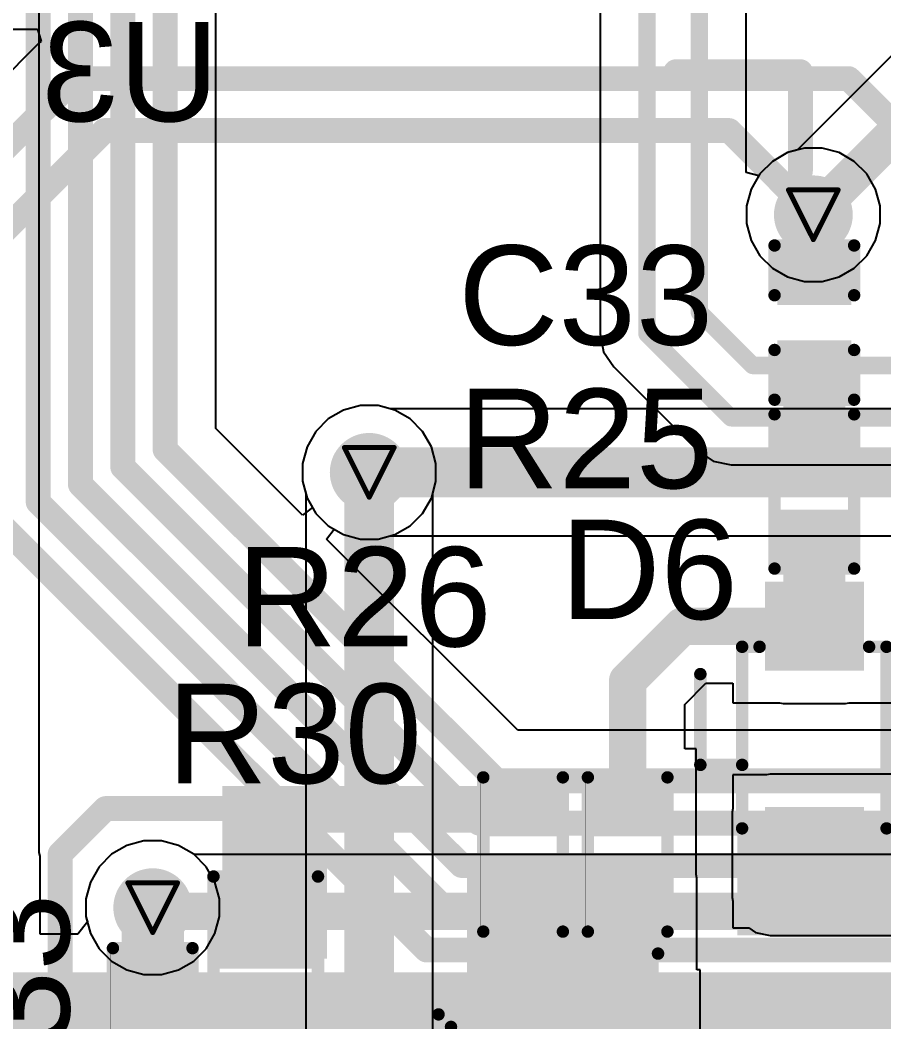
# Model space of a CAD drawing. Header units: inches. Extents: x -21 to 276, y -5 to 220.
# Drawn here: x 33.42 to 42.23, y 47.7 to 57.93 of the extents above; entities that cross this region are included whole.
import ezdxf

# ---------------------------------------------------------------- set-up
doc = ezdxf.new("R2010")
doc.units = ezdxf.units.IN
for name, color, linetype in [('Bottom Layer', 5, 'Continuous'), ('Bottom Overlay', 54, 'Continuous'), ('Bottom Solder', 6, 'Continuous'), ('Drill Drawing', 1, 'Continuous'), ('Ground', 16, 'Continuous'), ('Power + Signal', 76, 'Continuous'), ('Top Layer', 1, 'Continuous'), ('Top Overlay', 2, 'Continuous'), ('Top Paste', 8, 'Continuous'), ('Top Solder', 216, 'Continuous'), ('Via Holes', 16, 'Continuous')]:
    doc.layers.add(name, color=color, linetype=linetype)
doc.styles.add('Arial', font='', dxfattribs={"height": 0.2})
doc.styles.get('Arial').set_extended_font_data('Arial')

# ---------------------------------------------------------------- blocks, each defined once
blk = doc.blocks.new('SSOP_20_208____1')
at = {"layer": 'Top Layer'}
for points in [[(-4.491, 3.135), (-2.491, 3.135), (-2.491, 2.715), (-4.491, 2.715)], [(2.491, 3.135), (4.491, 3.135), (4.491, 2.715), (2.491, 2.715)], [(-4.491, 2.485), (-2.491, 2.485), (-2.491, 2.065), (-4.491, 2.065)], [(2.491, 2.485), (4.491, 2.485), (4.491, 2.065), (2.491, 2.065)], [(-4.491, 1.835), (-2.491, 1.835), (-2.491, 1.415), (-4.491, 1.415)], [(2.491, 1.835), (4.491, 1.835), (4.491, 1.415), (2.491, 1.415)], [(-4.491, 1.185), (-2.491, 1.185), (-2.491, 0.765), (-4.491, 0.765)], [(2.491, 1.185), (4.491, 1.185), (4.491, 0.765), (2.491, 0.765)], [(-4.491, 0.535), (-2.491, 0.535), (-2.491, 0.115), (-4.491, 0.115)], [(2.491, 0.535), (4.491, 0.535), (4.491, 0.115), (2.491, 0.115)], [(-4.491, -0.115), (-2.491, -0.115), (-2.491, -0.535), (-4.491, -0.535)], [(2.491, -0.115), (4.491, -0.115), (4.491, -0.535), (2.491, -0.535)], [(-4.491, -0.765), (-2.491, -0.765), (-2.491, -1.185), (-4.491, -1.185)], [(2.491, -0.765), (4.491, -0.765), (4.491, -1.185), (2.491, -1.185)], [(-4.491, -1.415), (-2.491, -1.415), (-2.491, -1.835), (-4.491, -1.835)], [(2.491, -1.415), (4.491, -1.415), (4.491, -1.835), (2.491, -1.835)], [(-4.491, -2.065), (-2.491, -2.065), (-2.491, -2.485), (-4.491, -2.485)], [(2.491, -2.065), (4.491, -2.065), (4.491, -2.485), (2.491, -2.485)], [(-4.491, -2.715), (-2.491, -2.715), (-2.491, -3.135), (-4.491, -3.135)], [(2.491, -2.715), (4.491, -2.715), (4.491, -3.135), (2.491, -3.135)]]:
    blk.add_hatch(color=1, dxfattribs=at).paths.add_polyline_path(points)
at = {"layer": 'Top Paste'}
for points in [[(-4.491, 3.135), (-2.491, 3.135), (-2.491, 2.715), (-4.491, 2.715)], [(2.491, 3.135), (4.491, 3.135), (4.491, 2.715), (2.491, 2.715)], [(-4.491, 2.485), (-2.491, 2.485), (-2.491, 2.065), (-4.491, 2.065)], [(2.491, 2.485), (4.491, 2.485), (4.491, 2.065), (2.491, 2.065)], [(-4.491, 1.835), (-2.491, 1.835), (-2.491, 1.415), (-4.491, 1.415)], [(2.491, 1.835), (4.491, 1.835), (4.491, 1.415), (2.491, 1.415)], [(-4.491, 1.185), (-2.491, 1.185), (-2.491, 0.765), (-4.491, 0.765)], [(2.491, 1.185), (4.491, 1.185), (4.491, 0.765), (2.491, 0.765)], [(-4.491, 0.535), (-2.491, 0.535), (-2.491, 0.115), (-4.491, 0.115)], [(2.491, 0.535), (4.491, 0.535), (4.491, 0.115), (2.491, 0.115)], [(-4.491, -0.115), (-2.491, -0.115), (-2.491, -0.535), (-4.491, -0.535)], [(2.491, -0.115), (4.491, -0.115), (4.491, -0.535), (2.491, -0.535)], [(-4.491, -0.765), (-2.491, -0.765), (-2.491, -1.185), (-4.491, -1.185)], [(2.491, -0.765), (4.491, -0.765), (4.491, -1.185), (2.491, -1.185)], [(-4.491, -1.415), (-2.491, -1.415), (-2.491, -1.835), (-4.491, -1.835)], [(2.491, -1.415), (4.491, -1.415), (4.491, -1.835), (2.491, -1.835)], [(-4.491, -2.065), (-2.491, -2.065), (-2.491, -2.485), (-4.491, -2.485)], [(2.491, -2.065), (4.491, -2.065), (4.491, -2.485), (2.491, -2.485)], [(-4.491, -2.715), (-2.491, -2.715), (-2.491, -3.135), (-4.491, -3.135)], [(2.491, -2.715), (4.491, -2.715), (4.491, -3.135), (2.491, -3.135)]]:
    blk.add_hatch(color=8, dxfattribs=at).paths.add_polyline_path(points)
at = {"layer": 'Top Solder'}
for points in [[(-4.593, 3.237), (-2.389, 3.237), (-2.389, 2.613), (-4.593, 2.613)], [(2.389, 3.237), (4.593, 3.237), (4.593, 2.613), (2.389, 2.613)], [(-4.593, 2.587), (-2.389, 2.587), (-2.389, 1.963), (-4.593, 1.963)], [(2.389, 2.587), (4.593, 2.587), (4.593, 1.963), (2.389, 1.963)], [(-4.593, 1.937), (-2.389, 1.937), (-2.389, 1.313), (-4.593, 1.313)], [(2.389, 1.937), (4.593, 1.937), (4.593, 1.313), (2.389, 1.313)], [(-4.593, 1.287), (-2.389, 1.287), (-2.389, 0.663), (-4.593, 0.663)], [(2.389, 1.287), (4.593, 1.287), (4.593, 0.663), (2.389, 0.663)], [(-4.593, 0.637), (-2.389, 0.637), (-2.389, 0.013), (-4.593, 0.013)], [(2.389, 0.637), (4.593, 0.637), (4.593, 0.013), (2.389, 0.013)], [(-4.593, -0.013), (-2.389, -0.013), (-2.389, -0.637), (-4.593, -0.637)], [(2.389, -0.013), (4.593, -0.013), (4.593, -0.637), (2.389, -0.637)], [(-4.593, -0.663), (-2.389, -0.663), (-2.389, -1.287), (-4.593, -1.287)], [(2.389, -0.663), (4.593, -0.663), (4.593, -1.287), (2.389, -1.287)], [(-4.593, -1.313), (-2.389, -1.313), (-2.389, -1.937), (-4.593, -1.937)], [(2.389, -1.313), (4.593, -1.313), (4.593, -1.937), (2.389, -1.937)], [(-4.593, -1.963), (-2.389, -1.963), (-2.389, -2.587), (-4.593, -2.587)], [(2.389, -1.963), (4.593, -1.963), (4.593, -2.587), (2.389, -2.587)], [(-4.593, -2.613), (-2.389, -2.613), (-2.389, -3.237), (-4.593, -3.237)], [(2.389, -2.613), (4.593, -2.613), (4.593, -3.237), (2.389, -3.237)]]:
    blk.add_hatch(color=216, dxfattribs=at).paths.add_polyline_path(points)
at = {"layer": 'Top Overlay'}
for points in [[(-2.54, 3.683, 0.127, 0.127, 0), (2.565, 3.683, 0.127, 0.127, 0)], [(-4.779, 2.808, 0.127, 0.127, 0), (-4.779, 3.062, 0.127, 0.127, 0)], [(-4.779, 3.062, 0.127, 0.127, 0), (-4.652, 2.935, 0.127, 0.127, 0)], [(-4.779, 2.808, 0.127, 0.127, 0), (-4.652, 2.935, 0.127, 0.127, 0)], [(-2.54, -3.683, 0.127, 0.127, 0), (2.565, -3.683, 0.127, 0.127, 0)]]:
    blk.add_lwpolyline(points, format="xyseb", dxfattribs=at)
for points in [[(-2.572, 3.683, 0.0635, 0.0635, 1), (-2.508, 3.683, 0.0635, 0.0635, 1)], [(2.534, 3.683, 0.0635, 0.0635, 1), (2.597, 3.683, 0.0635, 0.0635, 1)], [(-4.811, 3.062, 0.0635, 0.0635, 1), (-4.748, 3.062, 0.0635, 0.0635, 1)], [(-4.811, 3.062, 0.0635, 0.0635, 1), (-4.748, 3.062, 0.0635, 0.0635, 1)], [(-4.684, 2.935, 0.0635, 0.0635, 1), (-4.621, 2.935, 0.0635, 0.0635, 1)], [(-4.684, 2.935, 0.0635, 0.0635, 1), (-4.621, 2.935, 0.0635, 0.0635, 1)], [(-4.811, 2.808, 0.0635, 0.0635, 1), (-4.748, 2.808, 0.0635, 0.0635, 1)], [(-4.811, 2.808, 0.0635, 0.0635, 1), (-4.748, 2.808, 0.0635, 0.0635, 1)], [(-2.572, -3.683, 0.0635, 0.0635, 1), (-2.508, -3.683, 0.0635, 0.0635, 1)], [(2.534, -3.683, 0.0635, 0.0635, 1), (2.597, -3.683, 0.0635, 0.0635, 1)]]:
    blk.add_lwpolyline(points, format="xyseb", close=True, dxfattribs=at)
blk = doc.blocks.new('R___0402_102')
at = {"layer": 'Top Layer'}
for points in [[(-0.699, -0.318), (-0.699, 0.317), (-0.241, 0.317), (-0.241, -0.318)], [(0.241, -0.318), (0.241, 0.317), (0.699, 0.317), (0.699, -0.318)]]:
    blk.add_hatch(color=1, dxfattribs=at).paths.add_polyline_path(points)
at = {"layer": 'Top Paste'}
for points in [[(-0.699, -0.318), (-0.699, 0.317), (-0.241, 0.317), (-0.241, -0.318)], [(0.241, -0.318), (0.241, 0.317), (0.699, 0.317), (0.699, -0.318)]]:
    blk.add_hatch(color=8, dxfattribs=at).paths.add_polyline_path(points)
at = {"layer": 'Top Solder'}
for points in [[(-0.754, -0.373), (-0.754, 0.373), (-0.186, 0.373), (-0.186, -0.373)], [(0.186, -0.373), (0.186, 0.373), (0.754, 0.373), (0.754, -0.373)]]:
    blk.add_hatch(color=216, dxfattribs=at).paths.add_polyline_path(points)
at = {"layer": 'Top Overlay'}
for points in [[(-0.787, -0.406, 0.127, 0.127, 0), (-0.787, 0.406, 0.127, 0.127, 0)], [(0.787, 0.406, 0.127, 0.127, 0), (-0.787, 0.406, 0.127, 0.127, 0)], [(0.787, -0.406, 0.127, 0.127, 0), (0.787, 0.406, 0.127, 0.127, 0)], [(0.787, -0.406, 0.127, 0.127, 0), (-0.787, -0.406, 0.127, 0.127, 0)], [(0.813, -0.432, 0.00323, 0.00323, 0), (-0.813, -0.432, 0.00323, 0.00323, 0)]]:
    blk.add_lwpolyline(points, format="xyseb", dxfattribs=at)
for points in [[(-0.819, 0.406, 0.0635, 0.0635, 1), (-0.756, 0.406, 0.0635, 0.0635, 1)], [(-0.819, 0.406, 0.0635, 0.0635, 1), (-0.756, 0.406, 0.0635, 0.0635, 1)], [(0.756, 0.406, 0.0635, 0.0635, 1), (0.819, 0.406, 0.0635, 0.0635, 1)], [(0.756, 0.406, 0.0635, 0.0635, 1), (0.819, 0.406, 0.0635, 0.0635, 1)], [(-0.819, -0.406, 0.0635, 0.0635, 1), (-0.756, -0.406, 0.0635, 0.0635, 1)], [(-0.819, -0.406, 0.0635, 0.0635, 1), (-0.756, -0.406, 0.0635, 0.0635, 1)], [(0.756, -0.406, 0.0635, 0.0635, 1), (0.819, -0.406, 0.0635, 0.0635, 1)], [(0.756, -0.406, 0.0635, 0.0635, 1), (0.819, -0.406, 0.0635, 0.0635, 1)], [(-0.814, -0.432, 0.00161, 0.00161, 1), (-0.812, -0.432, 0.00161, 0.00161, 1)], [(0.812, -0.432, 0.00161, 0.00161, 1), (0.814, -0.432, 0.00161, 0.00161, 1)]]:
    blk.add_lwpolyline(points, format="xyseb", close=True, dxfattribs=at)
blk = doc.blocks.new('R___0603_104')
at = {"layer": 'Top Layer'}
for points in [[(-0.381, 0.4445), (-0.381, -0.4445), (-1.143, -0.4445), (-1.143, 0.4445)], [(1.143, 0.4445), (1.143, -0.4445), (0.381, -0.4445), (0.381, 0.4445)]]:
    blk.add_hatch(color=1, dxfattribs=at).paths.add_polyline_path(points)
at = {"layer": 'Top Paste'}
for points in [[(-0.381, 0.4445), (-0.381, -0.4445), (-1.143, -0.4445), (-1.143, 0.4445)], [(1.143, 0.4445), (1.143, -0.4445), (0.381, -0.4445), (0.381, 0.4445)]]:
    blk.add_hatch(color=8, dxfattribs=at).paths.add_polyline_path(points)
at = {"layer": 'Top Solder'}
for points in [[(-0.2794, 0.5461), (-0.2794, -0.5461), (-1.2446, -0.5461), (-1.2446, 0.5461)], [(1.2446, 0.5461), (1.2446, -0.5461), (0.2794, -0.5461), (0.2794, 0.5461)]]:
    blk.add_hatch(color=216, dxfattribs=at).paths.add_polyline_path(points)
at = {"layer": 'Top Overlay'}
for points in [[(-1.2192, 0.5334, 0.127, 0.127, 0), (1.2192, 0.5334, 0.127, 0.127, 0)], [(-1.2192, 0.5334, 0.127, 0.127, 0), (-1.2192, -0.5334, 0.127, 0.127, 0)], [(1.2192, 0.5334, 0.127, 0.127, 0), (1.2192, -0.5334, 0.127, 0.127, 0)], [(-1.2192, -0.5334, 0.127, 0.127, 0), (1.2192, -0.5334, 0.127, 0.127, 0)]]:
    blk.add_lwpolyline(points, format="xyseb", dxfattribs=at)
for points in [[(-1.25095, 0.5334, 0.0635, 0.0635, 1), (-1.18745, 0.5334, 0.0635, 0.0635, 1)], [(-1.25095, 0.5334, 0.0635, 0.0635, 1), (-1.18745, 0.5334, 0.0635, 0.0635, 1)], [(1.18745, 0.5334, 0.0635, 0.0635, 1), (1.25095, 0.5334, 0.0635, 0.0635, 1)], [(1.18745, 0.5334, 0.0635, 0.0635, 1), (1.25095, 0.5334, 0.0635, 0.0635, 1)], [(-1.25095, -0.5334, 0.0635, 0.0635, 1), (-1.18745, -0.5334, 0.0635, 0.0635, 1)], [(-1.25095, -0.5334, 0.0635, 0.0635, 1), (-1.18745, -0.5334, 0.0635, 0.0635, 1)], [(1.18745, -0.5334, 0.0635, 0.0635, 1), (1.25095, -0.5334, 0.0635, 0.0635, 1)], [(1.18745, -0.5334, 0.0635, 0.0635, 1), (1.25095, -0.5334, 0.0635, 0.0635, 1)]]:
    blk.add_lwpolyline(points, format="xyseb", close=True, dxfattribs=at)
blk = doc.blocks.new('R___0402_105')
at = {"layer": 'Top Layer'}
for points in [[(-0.699, -0.318), (-0.699, 0.317), (-0.241, 0.317), (-0.241, -0.318)], [(0.241, -0.318), (0.241, 0.317), (0.699, 0.317), (0.699, -0.318)]]:
    blk.add_hatch(color=1, dxfattribs=at).paths.add_polyline_path(points)
at = {"layer": 'Top Paste'}
for points in [[(-0.699, -0.318), (-0.699, 0.317), (-0.241, 0.317), (-0.241, -0.318)], [(0.241, -0.318), (0.241, 0.317), (0.699, 0.317), (0.699, -0.318)]]:
    blk.add_hatch(color=8, dxfattribs=at).paths.add_polyline_path(points)
at = {"layer": 'Top Solder'}
for points in [[(-0.754, -0.373), (-0.754, 0.373), (-0.186, 0.373), (-0.186, -0.373)], [(0.186, -0.373), (0.186, 0.373), (0.754, 0.373), (0.754, -0.373)]]:
    blk.add_hatch(color=216, dxfattribs=at).paths.add_polyline_path(points)
at = {"layer": 'Top Overlay'}
for points in [[(-0.787, -0.406, 0.127, 0.127, 0), (-0.787, 0.406, 0.127, 0.127, 0)], [(0.787, 0.406, 0.127, 0.127, 0), (-0.787, 0.406, 0.127, 0.127, 0)], [(0.787, -0.406, 0.127, 0.127, 0), (0.787, 0.406, 0.127, 0.127, 0)], [(0.787, -0.406, 0.127, 0.127, 0), (-0.787, -0.406, 0.127, 0.127, 0)], [(0.813, -0.432, 0.00323, 0.00323, 0), (-0.813, -0.432, 0.00323, 0.00323, 0)]]:
    blk.add_lwpolyline(points, format="xyseb", dxfattribs=at)
for points in [[(-0.819, 0.406, 0.0635, 0.0635, 1), (-0.756, 0.406, 0.0635, 0.0635, 1)], [(-0.819, 0.406, 0.0635, 0.0635, 1), (-0.756, 0.406, 0.0635, 0.0635, 1)], [(0.756, 0.406, 0.0635, 0.0635, 1), (0.819, 0.406, 0.0635, 0.0635, 1)], [(0.756, 0.406, 0.0635, 0.0635, 1), (0.819, 0.406, 0.0635, 0.0635, 1)], [(-0.819, -0.406, 0.0635, 0.0635, 1), (-0.756, -0.406, 0.0635, 0.0635, 1)], [(-0.819, -0.406, 0.0635, 0.0635, 1), (-0.756, -0.406, 0.0635, 0.0635, 1)], [(0.756, -0.406, 0.0635, 0.0635, 1), (0.819, -0.406, 0.0635, 0.0635, 1)], [(0.756, -0.406, 0.0635, 0.0635, 1), (0.819, -0.406, 0.0635, 0.0635, 1)], [(-0.814, -0.432, 0.00161, 0.00161, 1), (-0.812, -0.432, 0.00161, 0.00161, 1)], [(0.812, -0.432, 0.00161, 0.00161, 1), (0.814, -0.432, 0.00161, 0.00161, 1)]]:
    blk.add_lwpolyline(points, format="xyseb", close=True, dxfattribs=at)
blk = doc.blocks.new('R___0402_109')
at = {"layer": 'Top Layer'}
for points in [[(-0.699, -0.318), (-0.699, 0.317), (-0.241, 0.317), (-0.241, -0.318)], [(0.241, -0.318), (0.241, 0.317), (0.699, 0.317), (0.699, -0.318)]]:
    blk.add_hatch(color=1, dxfattribs=at).paths.add_polyline_path(points)
at = {"layer": 'Top Paste'}
for points in [[(-0.699, -0.318), (-0.699, 0.317), (-0.241, 0.317), (-0.241, -0.318)], [(0.241, -0.318), (0.241, 0.317), (0.699, 0.317), (0.699, -0.318)]]:
    blk.add_hatch(color=8, dxfattribs=at).paths.add_polyline_path(points)
at = {"layer": 'Top Solder'}
for points in [[(-0.754, -0.373), (-0.754, 0.373), (-0.186, 0.373), (-0.186, -0.373)], [(0.186, -0.373), (0.186, 0.373), (0.754, 0.373), (0.754, -0.373)]]:
    blk.add_hatch(color=216, dxfattribs=at).paths.add_polyline_path(points)
at = {"layer": 'Top Overlay'}
for points in [[(-0.787, -0.406, 0.127, 0.127, 0), (-0.787, 0.406, 0.127, 0.127, 0)], [(0.787, 0.406, 0.127, 0.127, 0), (-0.787, 0.406, 0.127, 0.127, 0)], [(0.787, -0.406, 0.127, 0.127, 0), (0.787, 0.406, 0.127, 0.127, 0)], [(0.787, -0.406, 0.127, 0.127, 0), (-0.787, -0.406, 0.127, 0.127, 0)], [(0.813, -0.432, 0.00323, 0.00323, 0), (-0.813, -0.432, 0.00323, 0.00323, 0)]]:
    blk.add_lwpolyline(points, format="xyseb", dxfattribs=at)
for points in [[(-0.819, 0.406, 0.0635, 0.0635, 1), (-0.756, 0.406, 0.0635, 0.0635, 1)], [(-0.819, 0.406, 0.0635, 0.0635, 1), (-0.756, 0.406, 0.0635, 0.0635, 1)], [(0.756, 0.406, 0.0635, 0.0635, 1), (0.819, 0.406, 0.0635, 0.0635, 1)], [(0.756, 0.406, 0.0635, 0.0635, 1), (0.819, 0.406, 0.0635, 0.0635, 1)], [(-0.819, -0.406, 0.0635, 0.0635, 1), (-0.756, -0.406, 0.0635, 0.0635, 1)], [(-0.819, -0.406, 0.0635, 0.0635, 1), (-0.756, -0.406, 0.0635, 0.0635, 1)], [(0.756, -0.406, 0.0635, 0.0635, 1), (0.819, -0.406, 0.0635, 0.0635, 1)], [(0.756, -0.406, 0.0635, 0.0635, 1), (0.819, -0.406, 0.0635, 0.0635, 1)], [(-0.814, -0.432, 0.00161, 0.00161, 1), (-0.812, -0.432, 0.00161, 0.00161, 1)], [(0.812, -0.432, 0.00161, 0.00161, 1), (0.814, -0.432, 0.00161, 0.00161, 1)]]:
    blk.add_lwpolyline(points, format="xyseb", close=True, dxfattribs=at)
blk = doc.blocks.new('R___0402_110')
at = {"layer": 'Top Layer'}
for points in [[(-0.699, -0.318), (-0.699, 0.317), (-0.241, 0.317), (-0.241, -0.318)], [(0.241, -0.318), (0.241, 0.317), (0.699, 0.317), (0.699, -0.318)]]:
    blk.add_hatch(color=1, dxfattribs=at).paths.add_polyline_path(points)
at = {"layer": 'Top Paste'}
for points in [[(-0.699, -0.318), (-0.699, 0.317), (-0.241, 0.317), (-0.241, -0.318)], [(0.241, -0.318), (0.241, 0.317), (0.699, 0.317), (0.699, -0.318)]]:
    blk.add_hatch(color=8, dxfattribs=at).paths.add_polyline_path(points)
at = {"layer": 'Top Solder'}
for points in [[(-0.754, -0.373), (-0.754, 0.373), (-0.186, 0.373), (-0.186, -0.373)], [(0.186, -0.373), (0.186, 0.373), (0.754, 0.373), (0.754, -0.373)]]:
    blk.add_hatch(color=216, dxfattribs=at).paths.add_polyline_path(points)
at = {"layer": 'Top Overlay'}
for points in [[(-0.787, -0.406, 0.127, 0.127, 0), (-0.787, 0.406, 0.127, 0.127, 0)], [(0.787, 0.406, 0.127, 0.127, 0), (-0.787, 0.406, 0.127, 0.127, 0)], [(0.787, -0.406, 0.127, 0.127, 0), (0.787, 0.406, 0.127, 0.127, 0)], [(0.787, -0.406, 0.127, 0.127, 0), (-0.787, -0.406, 0.127, 0.127, 0)], [(0.813, -0.432, 0.00323, 0.00323, 0), (-0.813, -0.432, 0.00323, 0.00323, 0)]]:
    blk.add_lwpolyline(points, format="xyseb", dxfattribs=at)
for points in [[(-0.819, 0.406, 0.0635, 0.0635, 1), (-0.756, 0.406, 0.0635, 0.0635, 1)], [(-0.819, 0.406, 0.0635, 0.0635, 1), (-0.756, 0.406, 0.0635, 0.0635, 1)], [(0.756, 0.406, 0.0635, 0.0635, 1), (0.819, 0.406, 0.0635, 0.0635, 1)], [(0.756, 0.406, 0.0635, 0.0635, 1), (0.819, 0.406, 0.0635, 0.0635, 1)], [(-0.819, -0.406, 0.0635, 0.0635, 1), (-0.756, -0.406, 0.0635, 0.0635, 1)], [(-0.819, -0.406, 0.0635, 0.0635, 1), (-0.756, -0.406, 0.0635, 0.0635, 1)], [(0.756, -0.406, 0.0635, 0.0635, 1), (0.819, -0.406, 0.0635, 0.0635, 1)], [(0.756, -0.406, 0.0635, 0.0635, 1), (0.819, -0.406, 0.0635, 0.0635, 1)], [(-0.814, -0.432, 0.00161, 0.00161, 1), (-0.812, -0.432, 0.00161, 0.00161, 1)], [(0.812, -0.432, 0.00161, 0.00161, 1), (0.814, -0.432, 0.00161, 0.00161, 1)]]:
    blk.add_lwpolyline(points, format="xyseb", close=True, dxfattribs=at)
blk = doc.blocks.new('SOD_323_151')
at = {"layer": 'Top Layer'}
for points in [[(-0.75, -0.45), (-1.55, -0.45), (-1.55, 0.45), (-0.75, 0.45)], [(1.55, -0.45), (0.75, -0.45), (0.75, 0.45), (1.55, 0.45)]]:
    blk.add_hatch(color=1, dxfattribs=at).paths.add_polyline_path(points)
at = {"layer": 'Top Overlay'}
for points in [[(-2.007, 0.483), (-0.914, 0.483), (-0.914, 0.787), (-2.007, 0.787)], [(-2.007, -0.508), (-1.575, -0.508), (-1.575, 0.508), (-2.007, 0.508)], [(-2.007, -0.787), (-0.914, -0.787), (-0.914, -0.483), (-2.007, -0.483)]]:
    blk.add_hatch(color=2, dxfattribs=at).paths.add_polyline_path(points)
at = {"layer": 'Top Paste'}
for points in [[(-0.75, -0.45), (-1.55, -0.45), (-1.55, 0.45), (-0.75, 0.45)], [(1.55, -0.45), (0.75, -0.45), (0.75, 0.45), (1.55, 0.45)]]:
    blk.add_hatch(color=8, dxfattribs=at).paths.add_polyline_path(points)
at = {"layer": 'Top Solder'}
for points in [[(-0.695, -0.505), (-1.605, -0.505), (-1.605, 0.505), (-0.695, 0.505)], [(1.605, -0.505), (0.695, -0.505), (0.695, 0.505), (1.605, 0.505)]]:
    blk.add_hatch(color=216, dxfattribs=at).paths.add_polyline_path(points)
at = {"layer": 'Top Overlay'}
for points in [[(-0.914, 0.737, 0.127, 0.127, 0), (0.94, 0.737, 0.127, 0.127, 0)], [(0.94, 0.737, 0.127, 0.127, 0), (0.94, 0.559, 0.127, 0.127, 0)], [(0.94, -0.559, 0.127, 0.127, 0), (0.94, -0.737, 0.127, 0.127, 0)], [(-0.914, -0.737, 0.127, 0.127, 0), (0.94, -0.737, 0.127, 0.127, 0)]]:
    blk.add_lwpolyline(points, format="xyseb", dxfattribs=at)
for points in [[(-0.946, 0.737, 0.0635, 0.0635, 1), (-0.883, 0.737, 0.0635, 0.0635, 1)], [(0.908, 0.737, 0.0635, 0.0635, 1), (0.972, 0.737, 0.0635, 0.0635, 1)], [(0.908, 0.737, 0.0635, 0.0635, 1), (0.972, 0.737, 0.0635, 0.0635, 1)], [(0.908, 0.559, 0.0635, 0.0635, 1), (0.972, 0.559, 0.0635, 0.0635, 1)], [(0.908, -0.559, 0.0635, 0.0635, 1), (0.972, -0.559, 0.0635, 0.0635, 1)], [(-0.946, -0.737, 0.0635, 0.0635, 1), (-0.883, -0.737, 0.0635, 0.0635, 1)], [(0.908, -0.737, 0.0635, 0.0635, 1), (0.972, -0.737, 0.0635, 0.0635, 1)], [(0.908, -0.737, 0.0635, 0.0635, 1), (0.972, -0.737, 0.0635, 0.0635, 1)]]:
    blk.add_lwpolyline(points, format="xyseb", close=True, dxfattribs=at)
blk = doc.blocks.new('C___0402_165')
at = {"layer": 'Top Layer'}
for points in [[(-0.699, -0.318), (-0.699, 0.318), (-0.241, 0.318), (-0.241, -0.318)], [(0.241, -0.318), (0.241, 0.318), (0.699, 0.318), (0.699, -0.318)]]:
    blk.add_hatch(color=1, dxfattribs=at).paths.add_polyline_path(points)
at = {"layer": 'Top Paste'}
for points in [[(-0.699, -0.318), (-0.699, 0.318), (-0.241, 0.318), (-0.241, -0.318)], [(0.241, -0.318), (0.241, 0.318), (0.699, 0.318), (0.699, -0.318)]]:
    blk.add_hatch(color=8, dxfattribs=at).paths.add_polyline_path(points)
at = {"layer": 'Top Solder'}
for points in [[(-0.758, -0.377), (-0.758, 0.377), (-0.181, 0.377), (-0.181, -0.377)], [(0.181, -0.377), (0.181, 0.377), (0.758, 0.377), (0.758, -0.377)]]:
    blk.add_hatch(color=216, dxfattribs=at).paths.add_polyline_path(points)
at = {"layer": 'Top Overlay'}
for points in [[(-0.787, 0.406, 0.127, 0.127, 0), (-0.787, -0.406, 0.127, 0.127, 0)], [(-0.787, 0.406, 0.127, 0.127, 0), (-0.279, 0.406, 0.127, 0.127, 0)], [(0.279, 0.406, 0.127, 0.127, 0), (0.787, 0.406, 0.127, 0.127, 0)], [(0.787, 0.406, 0.127, 0.127, 0), (0.787, -0.406, 0.127, 0.127, 0)], [(-0.787, -0.406, 0.127, 0.127, 0), (-0.279, -0.406, 0.127, 0.127, 0)], [(0.279, -0.406, 0.127, 0.127, 0), (0.787, -0.406, 0.127, 0.127, 0)]]:
    blk.add_lwpolyline(points, format="xyseb", dxfattribs=at)
for points in [[(-0.819, 0.406, 0.0635, 0.0635, 1), (-0.756, 0.406, 0.0635, 0.0635, 1)], [(-0.819, 0.406, 0.0635, 0.0635, 1), (-0.756, 0.406, 0.0635, 0.0635, 1)], [(-0.311, 0.406, 0.0635, 0.0635, 1), (-0.248, 0.406, 0.0635, 0.0635, 1)], [(0.248, 0.406, 0.0635, 0.0635, 1), (0.311, 0.406, 0.0635, 0.0635, 1)], [(0.756, 0.406, 0.0635, 0.0635, 1), (0.819, 0.406, 0.0635, 0.0635, 1)], [(0.756, 0.406, 0.0635, 0.0635, 1), (0.819, 0.406, 0.0635, 0.0635, 1)], [(-0.819, -0.406, 0.0635, 0.0635, 1), (-0.756, -0.406, 0.0635, 0.0635, 1)], [(-0.819, -0.406, 0.0635, 0.0635, 1), (-0.756, -0.406, 0.0635, 0.0635, 1)], [(-0.311, -0.406, 0.0635, 0.0635, 1), (-0.248, -0.406, 0.0635, 0.0635, 1)], [(0.248, -0.406, 0.0635, 0.0635, 1), (0.311, -0.406, 0.0635, 0.0635, 1)], [(0.756, -0.406, 0.0635, 0.0635, 1), (0.819, -0.406, 0.0635, 0.0635, 1)], [(0.756, -0.406, 0.0635, 0.0635, 1), (0.819, -0.406, 0.0635, 0.0635, 1)]]:
    blk.add_lwpolyline(points, format="xyseb", close=True, dxfattribs=at)

msp = doc.modelspace()

# ---------------------------------------------------------------- hatches: boundary and pattern name
at = {"layer": 'Bottom Layer'}
h = msp.add_hatch(color=5, dxfattribs=at)
edge = h.paths.add_edge_path()
edge.add_arc((41.514, 55.945), 0.3, 0, 360)
h = msp.add_hatch(color=5, dxfattribs=at)
edge = h.paths.add_edge_path()
edge.add_arc((36.982, 53.315), 0.3, 0, 360)
h = msp.add_hatch(color=5, dxfattribs=at)
edge = h.paths.add_edge_path()
edge.add_arc((34.773, 48.87), 0.3, 0, 360)
msp.add_hatch(color=5, dxfattribs=at).paths.add_polyline_path([(27.659, 46.929), (58.692, 46.929), (58.692, 48.209), (27.659, 48.209)])
at = {"layer": 'Bottom Solder'}
h = msp.add_hatch(color=6, dxfattribs=at)
edge = h.paths.add_edge_path()
edge.add_arc((41.514, 55.945), 0.402, 0, 360)
h = msp.add_hatch(color=6, dxfattribs=at)
edge = h.paths.add_edge_path()
edge.add_arc((36.982, 53.315), 0.402, 0, 360)
h = msp.add_hatch(color=6, dxfattribs=at)
edge = h.paths.add_edge_path()
edge.add_arc((34.773, 48.87), 0.402, 0, 360)
at = {"layer": 'Ground'}
h = msp.add_hatch(color=16, dxfattribs=at)
edge = h.paths.add_edge_path()
edge.add_arc((41.514, 55.945), 0.3, 0, 360)
h = msp.add_hatch(color=16, dxfattribs=at)
edge = h.paths.add_edge_path()
edge.add_arc((36.982, 53.315), 0.3, 0, 360)
h = msp.add_hatch(color=16, dxfattribs=at)
edge = h.paths.add_edge_path()
edge.add_arc((34.773, 48.87), 0.3, 0, 360)
at = {"layer": 'Power + Signal'}
h = msp.add_hatch(color=76, dxfattribs=at)
edge = h.paths.add_edge_path()
edge.add_arc((41.514, 55.945), 0.3, 0, 360)
h = msp.add_hatch(color=76, dxfattribs=at)
edge = h.paths.add_edge_path()
edge.add_arc((36.982, 53.315), 0.3, 0, 360)
h = msp.add_hatch(color=76, dxfattribs=at)
edge = h.paths.add_edge_path()
edge.add_arc((34.773, 48.87), 0.3, 0, 360)
at = {"layer": 'Top Layer'}
h = msp.add_hatch(color=1, dxfattribs=at)
edge = h.paths.add_edge_path()
edge.add_arc((41.514, 55.945), 0.3, 0, 360)
for points in [[(41.206, 53.328), (41.841, 53.328), (41.841, 54.603), (41.206, 54.603)], [(41.206, 51.344), (41.841, 51.344), (41.841, 52.879), (41.206, 52.879)], [(35.482, 48.35), (36.551, 48.35), (36.551, 50.112), (35.482, 50.112)], [(35.482, 49.637), (38.87, 49.637), (38.87, 50.112), (35.482, 50.112)], [(41.074, 48.974), (43.727, 48.974), (43.727, 49.844), (41.074, 49.844)], [(37.98, 47.49), (39.936, 47.49), (39.936, 49.172), (37.98, 49.172)]]:
    msp.add_hatch(color=1, dxfattribs=at).paths.add_polyline_path(points)
h = msp.add_hatch(color=1, dxfattribs=at)
edge = h.paths.add_edge_path()
edge.add_arc((36.982, 53.315), 0.3, 0, 360)
h = msp.add_hatch(color=1, dxfattribs=at)
edge = h.paths.add_edge_path()
edge.add_arc((34.773, 48.87), 0.3, 0, 360)
at = {"layer": 'Top Solder'}
h = msp.add_hatch(color=216, dxfattribs=at)
edge = h.paths.add_edge_path()
edge.add_arc((41.514, 55.945), 0.402, 0, 360)
h = msp.add_hatch(color=216, dxfattribs=at)
edge = h.paths.add_edge_path()
edge.add_arc((36.982, 53.315), 0.402, 0, 360)
h = msp.add_hatch(color=216, dxfattribs=at)
edge = h.paths.add_edge_path()
edge.add_arc((34.773, 48.87), 0.402, 0, 360)
at = {"layer": 'Via Holes'}
h = msp.add_hatch(color=7, dxfattribs=at)
edge = h.paths.add_edge_path()
edge.add_arc((41.514, 55.945), 0.15, 0, 360)
h = msp.add_hatch(color=7, dxfattribs=at)
edge = h.paths.add_edge_path()
edge.add_arc((36.982, 53.315), 0.15, 0, 360)
h = msp.add_hatch(color=7, dxfattribs=at)
edge = h.paths.add_edge_path()
edge.add_arc((34.773, 48.87), 0.15, 0, 360)

# ---------------------------------------------------------------- linework, layer by layer
at = {"layer": 'Bottom Layer'}
for p, q in [((33.615, 49.434), (33.615, 58.412)), ((41.251, 56.58), (41.096, 56.49)), ((41.424, 56.626), (41.251, 56.58)), ((41.603, 56.626), (41.424, 56.626)), ((41.777, 56.58), (41.603, 56.626)), ((41.932, 56.49), (41.777, 56.58)), ((41.096, 56.49), (40.969, 56.364)), ((42.059, 56.364), (41.932, 56.49)), ((40.969, 56.364), (40.879, 56.208)), ((42.148, 56.208), (42.059, 56.364)), ((40.879, 56.208), (40.833, 56.035)), ((42.195, 56.035), (42.148, 56.208)), ((40.833, 56.035), (40.833, 55.856)), ((42.195, 55.856), (42.195, 56.035)), ((40.833, 55.856), (40.879, 55.683)), ((42.148, 55.683), (42.195, 55.856)), ((40.879, 55.683), (40.969, 55.527)), ((42.059, 55.527), (42.148, 55.683)), ((40.969, 55.527), (41.096, 55.4)), ((41.932, 55.4), (42.059, 55.527)), ((41.096, 55.4), (41.251, 55.311)), ((41.777, 55.311), (41.932, 55.4)), ((41.251, 55.311), (41.424, 55.264)), ((41.424, 55.264), (41.603, 55.264)), ((41.603, 55.264), (41.777, 55.311)), ((36.72, 53.949), (36.564, 53.86)), ((36.893, 53.996), (36.72, 53.949)), ((37.072, 53.996), (36.893, 53.996)), ((37.197, 53.962), (37.072, 53.996)), ((43.154, 53.962), (37.197, 53.962)), ((36.564, 53.86), (36.437, 53.733)), ((36.437, 53.733), (36.348, 53.577)), ((36.348, 53.577), (36.301, 53.404)), ((36.301, 53.404), (36.301, 53.225)), ((36.301, 53.225), (36.348, 53.052)), ((36.348, 53.052), (36.437, 52.896)), ((36.437, 52.896), (36.564, 52.77)), ((36.564, 52.77), (36.72, 52.68)), ((36.72, 52.68), (36.893, 52.634)), ((36.893, 52.634), (37.072, 52.634)), ((37.072, 52.634), (37.197, 52.667)), ((37.197, 52.667), (43.422, 52.667)), ((34.683, 49.551), (34.51, 49.504)), ((34.862, 49.551), (34.683, 49.551)), ((35.035, 49.504), (34.862, 49.551)), ((33.623, 49.396), (33.615, 49.434)), ((34.354, 49.415), (34.228, 49.288)), ((34.51, 49.504), (34.354, 49.415)), ((35.191, 49.415), (35.035, 49.504)), ((35.192, 49.413), (35.191, 49.415)), ((33.623, 48.598), (33.623, 49.396)), ((42.54, 49.413), (35.192, 49.413)), ((34.228, 49.288), (34.138, 49.132)), ((34.138, 49.132), (34.092, 48.959)), ((34.092, 48.959), (34.092, 48.78)), ((34.106, 48.725), (34.009, 48.598)), ((34.092, 48.78), (34.106, 48.725)), ((34.009, 48.598), (33.623, 48.598))]:
    msp.add_line(p, q, dxfattribs=at)
for points in [[(36.982, 53.315, 0.508, 0.508, 0), (43.422, 53.315, 0.508, 0.508, 0)], [(34.773, 48.87, 0.381, 0.381, 0), (34.812, 48.831, 0.381, 0.381, 0)], [(34.812, 48.831, 0.381, 0.381, 0), (42.781, 48.831, 0.381, 0.381, 0)]]:
    msp.add_lwpolyline(points, format="xyseb", dxfattribs=at)
for points in [[(36.855, 53.315, 0.254, 0.254, 1), (37.109, 53.315, 0.254, 0.254, 1)], [(34.677, 48.87, 0.191, 0.191, 1), (34.868, 48.87, 0.191, 0.191, 1)], [(34.716, 48.831, 0.191, 0.191, 1), (34.907, 48.831, 0.191, 0.191, 1)], [(34.716, 48.831, 0.191, 0.191, 1), (34.907, 48.831, 0.191, 0.191, 1)]]:
    msp.add_lwpolyline(points, format="xyseb", close=True, dxfattribs=at)
at = {"layer": 'Drill Drawing'}
for points in [[(41.26, 56.199, 0.0508, 0.0508, 0), (41.768, 56.199, 0.0508, 0.0508, 0)], [(41.26, 56.199, 0.0508, 0.0508, 0), (41.514, 55.691, 0.0508, 0.0508, 0)], [(41.514, 55.691, 0.0508, 0.0508, 0), (41.768, 56.199, 0.0508, 0.0508, 0)], [(36.728, 53.569, 0.0508, 0.0508, 0), (37.236, 53.569, 0.0508, 0.0508, 0)], [(36.728, 53.569, 0.0508, 0.0508, 0), (36.982, 53.061, 0.0508, 0.0508, 0)], [(36.982, 53.061, 0.0508, 0.0508, 0), (37.236, 53.569, 0.0508, 0.0508, 0)], [(34.519, 49.124, 0.0508, 0.0508, 0), (35.027, 49.124, 0.0508, 0.0508, 0)], [(34.519, 49.124, 0.0508, 0.0508, 0), (34.773, 48.616, 0.0508, 0.0508, 0)], [(34.773, 48.616, 0.0508, 0.0508, 0), (35.027, 49.124, 0.0508, 0.0508, 0)]]:
    msp.add_lwpolyline(points, format="xyseb", dxfattribs=at)
for points in [[(41.247, 56.199, 0.0254, 0.0254, 1), (41.272, 56.199, 0.0254, 0.0254, 1)], [(41.247, 56.199, 0.0254, 0.0254, 1), (41.272, 56.199, 0.0254, 0.0254, 1)], [(41.755, 56.199, 0.0254, 0.0254, 1), (41.78, 56.199, 0.0254, 0.0254, 1)], [(41.755, 56.199, 0.0254, 0.0254, 1), (41.78, 56.199, 0.0254, 0.0254, 1)], [(41.501, 55.691, 0.0254, 0.0254, 1), (41.526, 55.691, 0.0254, 0.0254, 1)], [(41.501, 55.691, 0.0254, 0.0254, 1), (41.526, 55.691, 0.0254, 0.0254, 1)], [(36.716, 53.569, 0.0254, 0.0254, 1), (36.741, 53.569, 0.0254, 0.0254, 1)], [(36.716, 53.569, 0.0254, 0.0254, 1), (36.741, 53.569, 0.0254, 0.0254, 1)], [(37.224, 53.569, 0.0254, 0.0254, 1), (37.249, 53.569, 0.0254, 0.0254, 1)], [(37.224, 53.569, 0.0254, 0.0254, 1), (37.249, 53.569, 0.0254, 0.0254, 1)], [(36.97, 53.061, 0.0254, 0.0254, 1), (36.995, 53.061, 0.0254, 0.0254, 1)], [(36.97, 53.061, 0.0254, 0.0254, 1), (36.995, 53.061, 0.0254, 0.0254, 1)], [(34.506, 49.124, 0.0254, 0.0254, 1), (34.531, 49.124, 0.0254, 0.0254, 1)], [(34.506, 49.124, 0.0254, 0.0254, 1), (34.531, 49.124, 0.0254, 0.0254, 1)], [(35.014, 49.124, 0.0254, 0.0254, 1), (35.039, 49.124, 0.0254, 0.0254, 1)], [(35.014, 49.124, 0.0254, 0.0254, 1), (35.039, 49.124, 0.0254, 0.0254, 1)], [(34.76, 48.616, 0.0254, 0.0254, 1), (34.785, 48.616, 0.0254, 0.0254, 1)], [(34.76, 48.616, 0.0254, 0.0254, 1), (34.785, 48.616, 0.0254, 0.0254, 1)]]:
    msp.add_lwpolyline(points, format="xyseb", close=True, dxfattribs=at)
at = {"layer": 'Ground'}
for p, q in [((41.251, 56.58), (41.096, 56.49)), ((41.424, 56.626), (41.251, 56.58)), ((41.603, 56.626), (41.424, 56.626)), ((41.777, 56.58), (41.603, 56.626)), ((41.932, 56.49), (41.777, 56.58)), ((41.096, 56.49), (40.969, 56.364)), ((42.059, 56.364), (41.932, 56.49)), ((40.969, 56.364), (40.879, 56.208)), ((42.148, 56.208), (42.059, 56.364)), ((40.879, 56.208), (40.833, 56.035)), ((42.195, 56.035), (42.148, 56.208)), ((40.833, 56.035), (40.833, 55.856)), ((42.195, 55.856), (42.195, 56.035)), ((40.833, 55.856), (40.879, 55.683)), ((42.148, 55.683), (42.195, 55.856)), ((40.879, 55.683), (40.969, 55.527)), ((42.059, 55.527), (42.148, 55.683)), ((40.969, 55.527), (41.096, 55.4)), ((41.932, 55.4), (42.059, 55.527)), ((41.096, 55.4), (41.251, 55.311)), ((41.777, 55.311), (41.932, 55.4)), ((41.251, 55.311), (41.424, 55.264)), ((41.424, 55.264), (41.603, 55.264)), ((41.603, 55.264), (41.777, 55.311)), ((36.72, 53.949), (36.564, 53.86)), ((36.893, 53.996), (36.72, 53.949)), ((37.072, 53.996), (36.893, 53.996)), ((37.245, 53.949), (37.072, 53.996)), ((37.401, 53.86), (37.245, 53.949)), ((36.564, 53.86), (36.437, 53.733)), ((37.527, 53.733), (37.401, 53.86)), ((36.437, 53.733), (36.348, 53.577)), ((37.617, 53.577), (37.527, 53.733)), ((36.348, 53.577), (36.301, 53.404)), ((37.663, 53.404), (37.617, 53.577)), ((36.301, 53.404), (36.301, 53.225)), ((37.663, 53.225), (37.663, 53.404)), ((36.301, 53.225), (36.335, 53.1)), ((37.63, 53.1), (37.663, 53.225)), ((36.335, 53.1), (36.335, 22.648)), ((37.63, 22.38), (37.63, 53.1)), ((34.683, 49.551), (34.51, 49.504)), ((34.862, 49.551), (34.683, 49.551)), ((35.035, 49.504), (34.862, 49.551)), ((34.354, 49.415), (34.228, 49.288)), ((34.51, 49.504), (34.354, 49.415)), ((35.191, 49.415), (35.035, 49.504)), ((35.318, 49.288), (35.191, 49.415)), ((34.228, 49.288), (34.138, 49.132)), ((35.407, 49.132), (35.318, 49.288)), ((34.138, 49.132), (34.092, 48.959)), ((35.454, 48.959), (35.407, 49.132)), ((34.092, 48.959), (34.092, 48.78)), ((35.454, 48.78), (35.454, 48.959)), ((34.092, 48.78), (34.138, 48.607)), ((35.407, 48.607), (35.454, 48.78)), ((34.138, 48.607), (34.228, 48.451)), ((35.318, 48.451), (35.407, 48.607)), ((34.228, 48.451), (34.354, 48.325)), ((35.191, 48.325), (35.318, 48.451)), ((34.354, 48.325), (34.51, 48.235)), ((35.035, 48.235), (35.191, 48.325)), ((34.51, 48.235), (34.683, 48.189)), ((34.683, 48.189), (34.862, 48.189)), ((34.862, 48.189), (35.035, 48.235))]:
    msp.add_line(p, q, dxfattribs=at)
msp.add_lwpolyline([(36.982, 22.38, 0.508, 0.508, 0), (36.982, 53.315, 0.508, 0.508, 0)], format="xyseb", dxfattribs=at)
msp.add_lwpolyline([(36.855, 53.315, 0.254, 0.254, 1), (37.109, 53.315, 0.254, 0.254, 1)], format="xyseb", close=True, dxfattribs=at)
at = {"layer": 'Power + Signal'}
for p, q in [((35.418, 53.762), (35.418, 63.436)), ((40.829, 56.376), (40.829, 60.782)), ((39.338, 58.729), (39.338, 54.73)), ((42.353, 57.608), (41.351, 56.607)), ((41.251, 56.58), (41.096, 56.49)), ((41.351, 56.607), (41.251, 56.58)), ((41.096, 56.49), (40.969, 56.364)), ((40.956, 56.342), (40.829, 56.376)), ((40.969, 56.364), (40.956, 56.342)), ((39.338, 54.73), (39.374, 54.546)), ((39.374, 54.546), (39.478, 54.391)), ((39.478, 54.391), (40.335, 53.533)), ((36.72, 53.949), (36.564, 53.86)), ((36.893, 53.996), (36.72, 53.949)), ((37.072, 53.996), (36.893, 53.996)), ((37.245, 53.949), (37.072, 53.996)), ((37.401, 53.86), (37.245, 53.949)), ((36.564, 53.86), (36.437, 53.733)), ((37.527, 53.733), (37.401, 53.86)), ((36.301, 52.878), (35.418, 53.762)), ((36.437, 53.733), (36.348, 53.577)), ((37.617, 53.577), (37.527, 53.733)), ((36.348, 53.577), (36.301, 53.404)), ((37.663, 53.404), (37.617, 53.577)), ((40.335, 53.533), (40.491, 53.43)), ((36.301, 53.404), (36.301, 53.225)), ((37.663, 53.225), (37.663, 53.404)), ((40.491, 53.43), (40.674, 53.393)), ((40.674, 53.393), (52.805, 53.393)), ((36.301, 53.225), (36.348, 53.052)), ((37.617, 53.052), (37.663, 53.225)), ((36.348, 53.052), (36.403, 52.956)), ((37.527, 52.896), (37.617, 53.052)), ((36.403, 52.956), (36.301, 52.878)), ((37.401, 52.77), (37.527, 52.896)), ((36.546, 52.634), (36.624, 52.735)), ((36.624, 52.735), (36.72, 52.68)), ((37.245, 52.68), (37.401, 52.77)), ((38.497, 50.683), (36.546, 52.634)), ((36.72, 52.68), (36.893, 52.634)), ((36.893, 52.634), (37.072, 52.634)), ((37.072, 52.634), (37.245, 52.68)), ((42.57, 50.683), (38.497, 50.683))]:
    msp.add_line(p, q, dxfattribs=at)
for points in [[(34.9, 53.547, 0.254, 0.254, 0), (34.9, 64.461, 0.254, 0.254, 0)], [(40.35, 54.951, 0.178, 0.178, 0), (40.35, 63.445, 0.178, 0.178, 0)], [(39.817, 54.73, 0.178, 0.178, 0), (39.817, 63.224, 0.178, 0.178, 0)], [(34.468, 53.369, 0.254, 0.254, 0), (34.468, 59.37, 0.254, 0.254, 0)], [(34.036, 53.19, 0.254, 0.254, 0), (34.036, 59.191, 0.254, 0.254, 0)], [(33.604, 53.011, 0.254, 0.254, 0), (33.604, 59.012, 0.254, 0.254, 0)], [(41.514, 55.945, 0.381, 0.381, 0), (42.765, 57.196, 0.381, 0.381, 0)], [(40.35, 54.951, 0.178, 0.178, 0), (40.895, 54.406, 0.178, 0.178, 0)], [(39.817, 54.73, 0.178, 0.178, 0), (40.674, 53.872, 0.178, 0.178, 0)], [(40.895, 54.406, 0.178, 0.178, 0), (52.584, 54.406, 0.178, 0.178, 0)], [(40.674, 53.872, 0.178, 0.178, 0), (52.805, 53.872, 0.178, 0.178, 0)], [(34.9, 53.547, 0.254, 0.254, 0), (38.282, 50.165, 0.254, 0.254, 0)], [(34.468, 53.369, 0.254, 0.254, 0), (38.103, 49.733, 0.254, 0.254, 0)], [(34.036, 53.19, 0.254, 0.254, 0), (37.924, 49.301, 0.254, 0.254, 0)], [(33.604, 53.011, 0.254, 0.254, 0), (37.745, 48.87, 0.254, 0.254, 0)], [(33.172, 52.832, 0.254, 0.254, 0), (37.567, 48.438, 0.254, 0.254, 0)], [(38.282, 50.165, 0.254, 0.254, 0), (52.844, 50.165, 0.254, 0.254, 0)], [(38.103, 49.733, 0.254, 0.254, 0), (53.158, 49.733, 0.254, 0.254, 0)], [(37.924, 49.301, 0.254, 0.254, 0), (53.388, 49.301, 0.254, 0.254, 0)], [(37.745, 48.87, 0.254, 0.254, 0), (67.857, 48.87, 0.254, 0.254, 0)], [(37.567, 48.438, 0.254, 0.254, 0), (67.537, 48.438, 0.254, 0.254, 0)], [(23.814, 47.995, 0.254, 0.254, 0), (64.019, 47.995, 0.254, 0.254, 0)]]:
    msp.add_lwpolyline(points, format="xyseb", dxfattribs=at)
for points in [[(41.419, 55.945, 0.191, 0.191, 1), (41.609, 55.945, 0.191, 0.191, 1)], [(40.306, 54.951, 0.0889, 0.0889, 1), (40.395, 54.951, 0.0889, 0.0889, 1)], [(40.306, 54.951, 0.0889, 0.0889, 1), (40.395, 54.951, 0.0889, 0.0889, 1)], [(39.772, 54.73, 0.0889, 0.0889, 1), (39.861, 54.73, 0.0889, 0.0889, 1)], [(39.772, 54.73, 0.0889, 0.0889, 1), (39.861, 54.73, 0.0889, 0.0889, 1)], [(40.851, 54.406, 0.0889, 0.0889, 1), (40.94, 54.406, 0.0889, 0.0889, 1)], [(40.851, 54.406, 0.0889, 0.0889, 1), (40.94, 54.406, 0.0889, 0.0889, 1)], [(40.63, 53.872, 0.0889, 0.0889, 1), (40.719, 53.872, 0.0889, 0.0889, 1)], [(40.63, 53.872, 0.0889, 0.0889, 1), (40.719, 53.872, 0.0889, 0.0889, 1)], [(34.836, 53.547, 0.127, 0.127, 1), (34.963, 53.547, 0.127, 0.127, 1)], [(34.836, 53.547, 0.127, 0.127, 1), (34.963, 53.547, 0.127, 0.127, 1)], [(34.404, 53.369, 0.127, 0.127, 1), (34.531, 53.369, 0.127, 0.127, 1)], [(34.404, 53.369, 0.127, 0.127, 1), (34.531, 53.369, 0.127, 0.127, 1)], [(33.972, 53.19, 0.127, 0.127, 1), (34.099, 53.19, 0.127, 0.127, 1)], [(33.972, 53.19, 0.127, 0.127, 1), (34.099, 53.19, 0.127, 0.127, 1)], [(33.541, 53.011, 0.127, 0.127, 1), (33.668, 53.011, 0.127, 0.127, 1)], [(33.541, 53.011, 0.127, 0.127, 1), (33.668, 53.011, 0.127, 0.127, 1)], [(38.219, 50.165, 0.127, 0.127, 1), (38.346, 50.165, 0.127, 0.127, 1)], [(38.219, 50.165, 0.127, 0.127, 1), (38.346, 50.165, 0.127, 0.127, 1)], [(38.04, 49.733, 0.127, 0.127, 1), (38.167, 49.733, 0.127, 0.127, 1)], [(38.04, 49.733, 0.127, 0.127, 1), (38.167, 49.733, 0.127, 0.127, 1)], [(37.861, 49.301, 0.127, 0.127, 1), (37.988, 49.301, 0.127, 0.127, 1)], [(37.861, 49.301, 0.127, 0.127, 1), (37.988, 49.301, 0.127, 0.127, 1)], [(37.682, 48.87, 0.127, 0.127, 1), (37.809, 48.87, 0.127, 0.127, 1)], [(37.682, 48.87, 0.127, 0.127, 1), (37.809, 48.87, 0.127, 0.127, 1)], [(37.503, 48.438, 0.127, 0.127, 1), (37.63, 48.438, 0.127, 0.127, 1)], [(37.503, 48.438, 0.127, 0.127, 1), (37.63, 48.438, 0.127, 0.127, 1)]]:
    msp.add_lwpolyline(points, format="xyseb", close=True, dxfattribs=at)
at = {"layer": 'Top Layer'}
for p, q in [((23.141, 57.842), (33.597, 57.842)), ((33.597, 57.842), (33.635, 57.715)), ((33.614, 57.701), (32.436, 56.523)), ((33.635, 57.715), (33.614, 57.701)), ((40.202, 50.945), (40.418, 51.162)), ((40.418, 51.162), (40.693, 51.162)), ((40.693, 51.162), (40.693, 50.963)), ((40.693, 50.963), (41.169, 50.963)), ((41.169, 50.963), (41.206, 50.956)), ((41.206, 50.956), (41.841, 50.956)), ((41.841, 50.956), (41.879, 50.963)), ((41.879, 50.963), (42.355, 50.963)), ((40.202, 50.493), (40.202, 50.945)), ((40.317, 50.493), (40.202, 50.493)), ((40.317, 49.209), (40.317, 50.493)), ((41.074, 50.233), (41.036, 50.225)), ((42.742, 50.233), (41.074, 50.233)), ((41.036, 50.225), (40.693, 50.225)), ((40.693, 50.225), (40.693, 49.882)), ((40.693, 49.882), (40.685, 49.844)), ((40.685, 49.844), (40.685, 48.974)), ((40.325, 49.172), (40.317, 49.209)), ((40.325, 48.234), (40.325, 49.172)), ((40.685, 48.974), (40.693, 48.937)), ((40.693, 48.937), (40.693, 48.663)), ((40.693, 48.663), (40.854, 48.663)), ((40.854, 48.663), (40.925, 48.616)), ((40.925, 48.616), (41.074, 48.586)), ((41.074, 48.586), (43.727, 48.586)), ((40.359, 48.234), (40.325, 48.234)), ((40.359, 47.052), (40.359, 48.234))]:
    msp.add_line(p, q, dxfattribs=at)
for points in [[(32.803, 56.157, 0.254, 0.254, 0), (33.981, 57.335, 0.254, 0.254, 0)], [(33.981, 57.335, 0.254, 0.254, 0), (41.875, 57.335, 0.254, 0.254, 0)], [(41.875, 57.335, 0.254, 0.254, 0), (43.264, 55.945, 0.254, 0.254, 0)], [(33.234, 55.757, 0.254, 0.254, 0), (34.282, 56.805, 0.254, 0.254, 0)], [(34.282, 56.805, 0.254, 0.254, 0), (40.655, 56.805, 0.254, 0.254, 0)], [(40.655, 56.805, 0.254, 0.254, 0), (41.514, 55.945, 0.254, 0.254, 0)], [(41.514, 55.945, 0.381, 0.381, 0), (41.519, 55.94, 0.381, 0.381, 0)], [(41.519, 55.319, 0.381, 0.381, 0), (41.519, 55.94, 0.381, 0.381, 0)], [(41.519, 55.319, 0.381, 0.381, 0), (41.524, 55.314, 0.381, 0.381, 0)], [(39.619, 51.187, 0.381, 0.381, 0), (40.177, 51.744, 0.381, 0.381, 0)], [(40.177, 51.744, 0.381, 0.381, 0), (41.524, 51.744, 0.381, 0.381, 0)], [(39.619, 49.883, 0.381, 0.381, 0), (39.619, 51.187, 0.381, 0.381, 0)], [(33.828, 49.418, 0.254, 0.254, 0), (34.293, 49.882, 0.254, 0.254, 0)], [(34.293, 49.882, 0.254, 0.254, 0), (36.016, 49.882, 0.254, 0.254, 0)], [(36.016, 49.882, 0.254, 0.254, 0), (36.617, 49.882, 0.254, 0.254, 0)], [(36.404, 49.508, 0.254, 0.254, 0), (36.404, 49.595, 0.254, 0.254, 0)], [(36.404, 49.508, 0.254, 0.254, 0), (36.414, 49.498, 0.254, 0.254, 0)], [(33.828, 46.143, 0.254, 0.254, 0), (33.828, 49.418, 0.254, 0.254, 0)], [(36.18, 49.189, 0.254, 0.254, 0), (36.18, 49.303, 0.254, 0.254, 0)], [(34.773, 48.279, 0.635, 0.635, 0), (34.773, 48.87, 0.635, 0.635, 0)]]:
    msp.add_lwpolyline(points, format="xyseb", dxfattribs=at)
for points in [[(33.917, 57.335, 0.127, 0.127, 1), (34.044, 57.335, 0.127, 0.127, 1)], [(33.917, 57.335, 0.127, 0.127, 1), (34.044, 57.335, 0.127, 0.127, 1)], [(41.811, 57.335, 0.127, 0.127, 1), (41.938, 57.335, 0.127, 0.127, 1)], [(41.811, 57.335, 0.127, 0.127, 1), (41.938, 57.335, 0.127, 0.127, 1)], [(34.218, 56.805, 0.127, 0.127, 1), (34.345, 56.805, 0.127, 0.127, 1)], [(34.218, 56.805, 0.127, 0.127, 1), (34.345, 56.805, 0.127, 0.127, 1)], [(40.591, 56.805, 0.127, 0.127, 1), (40.718, 56.805, 0.127, 0.127, 1)], [(40.591, 56.805, 0.127, 0.127, 1), (40.718, 56.805, 0.127, 0.127, 1)], [(41.419, 55.945, 0.191, 0.191, 1), (41.609, 55.945, 0.191, 0.191, 1)], [(41.424, 55.94, 0.191, 0.191, 1), (41.614, 55.94, 0.191, 0.191, 1)], [(41.424, 55.94, 0.191, 0.191, 1), (41.614, 55.94, 0.191, 0.191, 1)], [(41.45, 55.945, 0.127, 0.127, 1), (41.577, 55.945, 0.127, 0.127, 1)], [(41.424, 55.319, 0.191, 0.191, 1), (41.614, 55.319, 0.191, 0.191, 1)], [(41.424, 55.319, 0.191, 0.191, 1), (41.614, 55.319, 0.191, 0.191, 1)], [(41.429, 55.314, 0.191, 0.191, 1), (41.619, 55.314, 0.191, 0.191, 1)], [(40.081, 51.744, 0.191, 0.191, 1), (40.272, 51.744, 0.191, 0.191, 1)], [(40.081, 51.744, 0.191, 0.191, 1), (40.272, 51.744, 0.191, 0.191, 1)], [(41.429, 51.744, 0.191, 0.191, 1), (41.619, 51.744, 0.191, 0.191, 1)], [(39.524, 51.187, 0.191, 0.191, 1), (39.714, 51.187, 0.191, 0.191, 1)], [(39.524, 51.187, 0.191, 0.191, 1), (39.714, 51.187, 0.191, 0.191, 1)], [(39.524, 49.883, 0.191, 0.191, 1), (39.714, 49.883, 0.191, 0.191, 1)], [(34.229, 49.882, 0.127, 0.127, 1), (34.356, 49.882, 0.127, 0.127, 1)], [(34.229, 49.882, 0.127, 0.127, 1), (34.356, 49.882, 0.127, 0.127, 1)], [(35.953, 49.882, 0.127, 0.127, 1), (36.08, 49.882, 0.127, 0.127, 1)], [(35.953, 49.882, 0.127, 0.127, 1), (36.08, 49.882, 0.127, 0.127, 1)], [(36.553, 49.882, 0.127, 0.127, 1), (36.68, 49.882, 0.127, 0.127, 1)], [(36.34, 49.595, 0.127, 0.127, 1), (36.467, 49.595, 0.127, 0.127, 1)], [(36.34, 49.508, 0.127, 0.127, 1), (36.467, 49.508, 0.127, 0.127, 1)], [(36.34, 49.508, 0.127, 0.127, 1), (36.467, 49.508, 0.127, 0.127, 1)], [(36.35, 49.498, 0.127, 0.127, 1), (36.477, 49.498, 0.127, 0.127, 1)], [(33.765, 49.418, 0.127, 0.127, 1), (33.892, 49.418, 0.127, 0.127, 1)], [(33.765, 49.418, 0.127, 0.127, 1), (33.892, 49.418, 0.127, 0.127, 1)], [(36.117, 49.303, 0.127, 0.127, 1), (36.244, 49.303, 0.127, 0.127, 1)], [(36.117, 49.189, 0.127, 0.127, 1), (36.244, 49.189, 0.127, 0.127, 1)], [(34.614, 48.87, 0.318, 0.318, 1), (34.931, 48.87, 0.318, 0.318, 1)], [(34.614, 48.279, 0.318, 0.318, 1), (34.931, 48.279, 0.318, 0.318, 1)]]:
    msp.add_lwpolyline(points, format="xyseb", close=True, dxfattribs=at)
at = {"layer": 'Top Overlay'}
for points in [[(40.112, 57.406, 0.254, 0.254, 0), (41.382, 57.406, 0.254, 0.254, 0)], [(41.382, 56.39, 0.254, 0.254, 0), (41.382, 57.406, 0.254, 0.254, 0)], [(40.361, 50.328, 0.127, 0.127, 0), (40.361, 51.255, 0.127, 0.127, 0)], [(40.361, 50.328, 0.127, 0.127, 0), (40.787, 50.328, 0.127, 0.127, 0)]]:
    msp.add_lwpolyline(points, format="xyseb", dxfattribs=at)
for points in [[(40.048, 57.406, 0.127, 0.127, 1), (40.175, 57.406, 0.127, 0.127, 1)], [(41.318, 57.406, 0.127, 0.127, 1), (41.445, 57.406, 0.127, 0.127, 1)], [(41.318, 57.406, 0.127, 0.127, 1), (41.445, 57.406, 0.127, 0.127, 1)], [(41.318, 56.39, 0.127, 0.127, 1), (41.445, 56.39, 0.127, 0.127, 1)], [(40.329, 51.255, 0.0635, 0.0635, 1), (40.393, 51.255, 0.0635, 0.0635, 1)], [(40.329, 50.328, 0.0635, 0.0635, 1), (40.393, 50.328, 0.0635, 0.0635, 1)], [(40.329, 50.328, 0.0635, 0.0635, 1), (40.393, 50.328, 0.0635, 0.0635, 1)], [(40.756, 50.328, 0.0635, 0.0635, 1), (40.819, 50.328, 0.0635, 0.0635, 1)]]:
    msp.add_lwpolyline(points, format="xyseb", close=True, dxfattribs=at)

# ---------------------------------------------------------------- block references
for name, p, rotation in [('C___0402_165', (41.524, 54.844), 90), ('R___0402_110', (41.524, 53.12), 270), ('SOD_323_151', (41.524, 50.594), 90), ('R___0402_105', (38.552, 49.413), 270), ('R___0402_109', (39.619, 49.413), 270), ('R___0603_104', (35.926, 47.969), 90), ('R___0402_102', (34.773, 47.669), 270)]:
    msp.add_blockref(name, p, dxfattribs=dict(rotation=rotation))
msp.add_blockref('SSOP_20_208____1', (42.469, 44.718))

# ---------------------------------------------------------------- texts
at = {"layer": 'Bottom Overlay', "style": 'Arial', "text_generation_flag": 2}
msp.add_text('U3', height=1.016, dxfattribs=at).set_placement((35.451, 56.899))
at = {"layer": 'Top Overlay', "style": 'Arial'}
for s, p in [('C33', (37.889, 54.616)), ('R25', (37.889, 53.153)), ('D6', (38.93, 51.816)), ('R26', (35.628, 51.537)), ('R30', (34.917, 50.14))]:
    msp.add_text(s, height=1.016, dxfattribs=at).set_placement(p)
msp.add_text('R33', height=1.016, rotation=90, dxfattribs=at).set_placement((33.924, 46.412))

doc.saveas('drawing.dxf')
